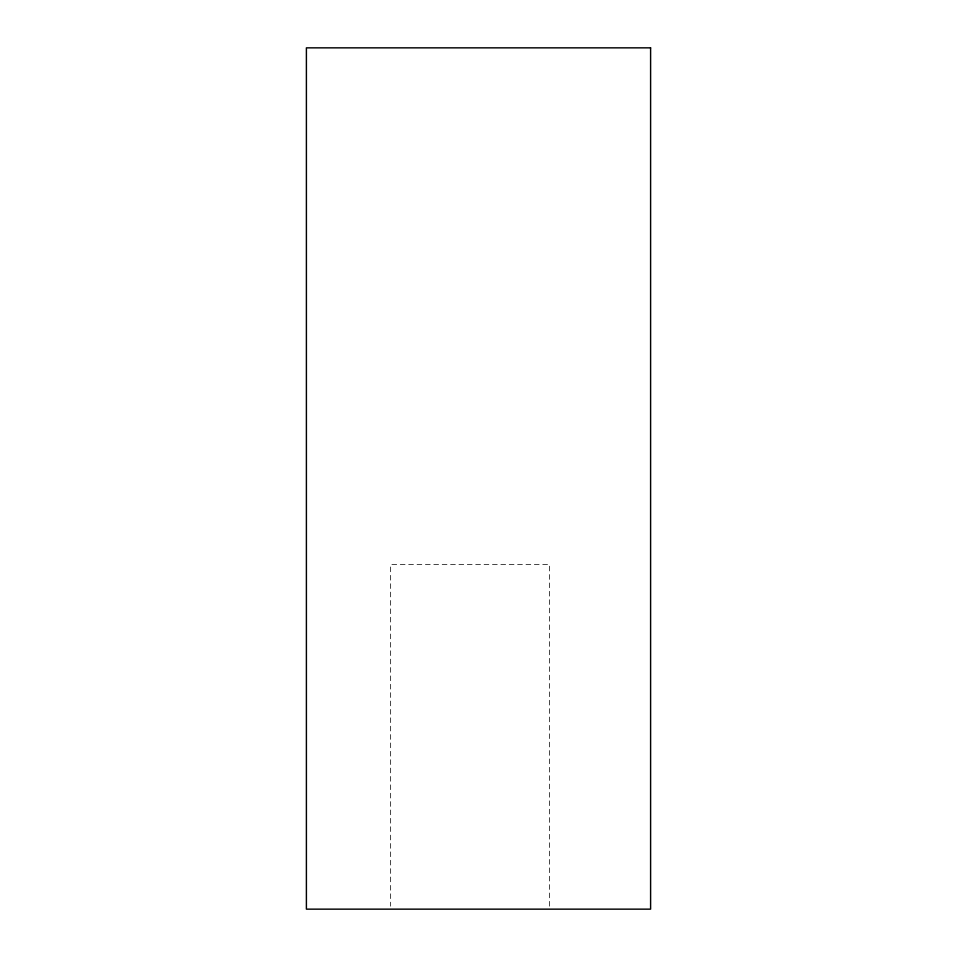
<?xml version="1.0" encoding="UTF-8"?>
<svg xmlns="http://www.w3.org/2000/svg" width="957" height="957" viewBox="0 0 957 957"><rect width="100%" height="100%" fill="white"/><g stroke="black" fill="none" stroke-linecap="round" stroke-linejoin="round"><path stroke-width="0.72" stroke-dasharray="4.79 3.59" d="M549.569 906.171L549.569 564.63L390.647 564.63L390.647 906.171"/><path stroke-width="1.44" d="M650.604 47.85L306.396 47.85L306.396 909.15L650.604 909.15L650.604 47.85"/></g></svg>
